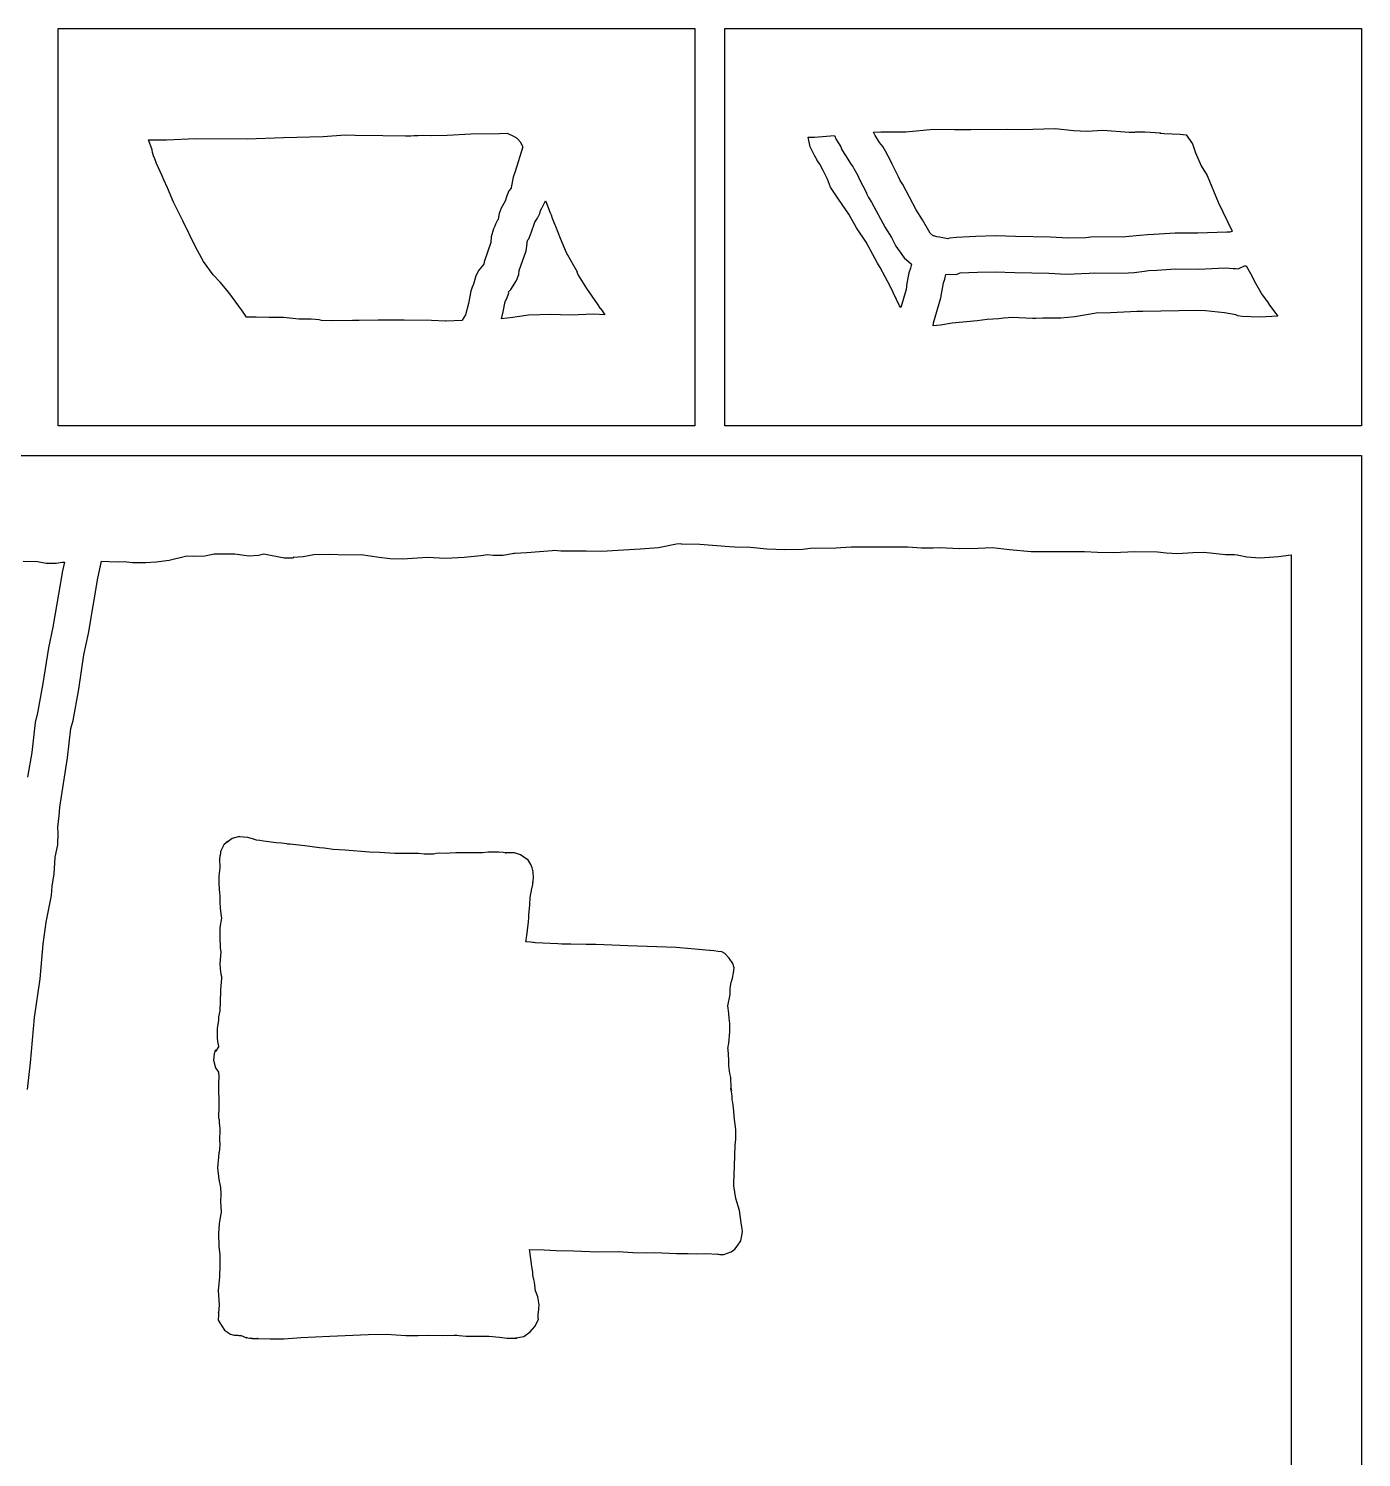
# Model space of a CAD drawing. Extents: x -1 to 541, y -138 to 3207.
# Drawn here: x 362.3 to 540.8, y 1208 to 1399.3 of the extents above; entities that cross this region are included whole.
import ezdxf

# ---------------------------------------------------------------- set-up
doc = ezdxf.new("R2010")
doc.units = 0

msp = doc.modelspace()

# ---------------------------------------------------------------- linework, layer by layer
at = {"layer": 'Calque_1'}
for p, q in [((366.31, 1399.27), (451.558, 1399.27)), ((366.31, 1346.11), (366.31, 1399.27)), ((366.31, 1399.27), (366.31, 1399.27)), ((451.558, 1399.27), (451.558, 1346.11)), ((455.558, 1399.27), (540.806, 1399.27)), ((455.558, 1346.11), (455.558, 1399.27)), ((455.558, 1399.27), (455.558, 1399.27)), ((540.806, 1399.27), (540.806, 1346.11)), ((391.602, 1384.51), (396.446, 1384.7)), ((396.446, 1384.7), (401.784, 1384.81)), ((401.784, 1384.81), (404.712, 1385.04)), ((404.712, 1385.04), (406.079, 1385.01)), ((406.079, 1385.01), (409.743, 1384.98)), ((409.743, 1384.98), (409.744, 1384.98)), ((409.744, 1384.98), (412.803, 1384.9)), ((412.803, 1384.9), (413.521, 1384.9)), ((413.521, 1384.9), (413.926, 1384.94)), ((413.926, 1384.94), (414.033, 1384.96)), ((414.033, 1384.96), (414.48, 1384.98)), ((414.48, 1384.98), (415.242, 1385)), ((414.48, 1384.98), (414.48, 1384.98)), ((415.242, 1385), (416.238, 1384.98)), ((416.238, 1384.98), (416.239, 1384.98)), ((416.239, 1384.98), (418.365, 1385.02)), ((418.365, 1385.02), (418.366, 1385.02)), ((418.366, 1385.02), (421.546, 1385.17)), ((421.546, 1385.17), (425.381, 1385.22)), ((425.381, 1385.22), (426.43, 1385.27)), ((426.43, 1385.27), (427.262, 1384.88)), ((426.43, 1385.27), (426.43, 1385.27)), ((426.437, 1385.27), (426.447, 1385.28)), ((426.45, 1385.27), (426.437, 1385.27)), ((426.44, 1385.28), (426.45, 1385.27)), ((426.447, 1385.28), (426.44, 1385.28)), ((426.44, 1385.28), (426.44, 1385.28)), ((427.262, 1384.88), (427.668, 1384.65)), ((427.668, 1384.65), (427.748, 1384.54)), ((466.74, 1384.74), (467.581, 1384.75)), ((466.995, 1383.44), (466.74, 1384.74)), ((467.581, 1384.75), (470.227, 1384.97)), ((470.227, 1384.97), (470.229, 1384.97)), ((470.229, 1384.97), (470.468, 1384.42)), ((475.478, 1385.41), (476.466, 1385.47)), ((475.694, 1384.94), (475.478, 1385.41)), ((475.781, 1384.82), (475.694, 1384.94)), ((476.28, 1384.01), (475.781, 1384.82)), ((476.466, 1385.47), (479.775, 1385.46)), ((479.775, 1385.46), (479.776, 1385.46)), ((479.776, 1385.46), (483.484, 1385.8)), ((483.484, 1385.8), (486.315, 1385.75)), ((486.315, 1385.75), (488.52, 1385.75)), ((488.52, 1385.75), (488.521, 1385.75)), ((488.521, 1385.75), (493.358, 1385.82)), ((493.358, 1385.82), (495.285, 1385.75)), ((495.285, 1385.75), (499.808, 1385.9)), ((499.808, 1385.9), (502.229, 1385.64)), ((499.808, 1385.9), (499.808, 1385.9)), ((502.229, 1385.64), (504.048, 1385.56)), ((504.048, 1385.56), (506.197, 1385.69)), ((506.197, 1385.69), (509.694, 1385.4)), ((509.694, 1385.4), (510.458125, 1385.4275)), ((510.458125, 1385.4275), (510.539, 1385.47)), ((510.539, 1385.47), (511.79, 1385.44)), ((511.79, 1385.44), (513.877, 1385.3)), ((513.877, 1385.3), (513.82975, 1385.2775)), ((513.82975, 1385.2775), (514.411, 1385.21)), ((514.411, 1385.21), (516.539, 1385.12)), ((516.539, 1385.12), (517.348, 1385.07)), ((517.348, 1385.07), (518.163, 1383.83)), ((378.857, 1383.03), (378.395, 1384.36)), ((378.395, 1384.36), (380.796, 1384.36)), ((378.928, 1382.67), (378.857, 1383.03)), ((378.977, 1382.55), (378.928, 1382.67)), ((380.796, 1384.36), (384.695, 1384.54)), ((384.695, 1384.54), (391.602, 1384.51)), ((428.493, 1383.43), (427.496, 1380.15)), ((427.748, 1384.54), (428.197, 1384.06)), ((428.197, 1384.06), (428.221, 1384.01)), ((428.221, 1384.01), (428.493, 1383.43)), ((467.585, 1382.29), (466.995, 1383.44)), ((470.468, 1384.42), (471.082, 1383.42)), ((471.082, 1383.42), (471.241, 1383.06)), ((471.241, 1383.06), (471.714, 1382.27)), ((476.724, 1383.47), (476.28, 1384.01)), ((477.065, 1382.86), (476.724, 1383.47)), ((477.803, 1381.52), (477.065, 1382.86)), ((518.163, 1383.83), (518.60575, 1382.6225)), ((379.067, 1382.25), (378.977, 1382.55)), ((379.251, 1381.84), (379.067, 1382.25)), ((379.476, 1381.19), (379.251, 1381.84)), ((380.237, 1379.56), (379.476, 1381.19)), ((467.906, 1381.64), (467.585, 1382.29)), ((467.916, 1381.63), (467.906, 1381.64)), ((468.095, 1381.41), (467.916, 1381.63)), ((468.193, 1381.26), (468.095, 1381.41)), ((468.266, 1381.14), (468.193, 1381.26)), ((468.715, 1380.27), (468.266, 1381.14)), ((471.714, 1382.27), (472.462, 1381.09)), ((472.462, 1381.09), (472.765, 1380.71)), ((477.962375, 1381.13), (477.803, 1381.52)), ((478.833, 1379.42), (477.947, 1381.13)), ((477.947, 1381.13), (477.962375, 1381.13)), ((518.60575, 1382.6225), (519.353, 1380.92)), ((519.353, 1380.92), (520.132, 1379.61)), ((380.434, 1379.03), (380.237, 1379.56)), ((380.925, 1377.97), (380.434, 1379.03)), ((427.22425, 1379.39375), (426.948, 1378)), ((427.496, 1380.15), (427.22425, 1379.39375)), ((469.287, 1379.13), (468.715, 1380.27)), ((469.692, 1378.06), (469.287, 1379.13)), ((472.765, 1380.71), (472.85, 1380.56)), ((472.85, 1380.56), (473.386, 1379.62)), ((473.386, 1379.62), (473.555, 1379.18)), ((473.555, 1379.18), (474.521, 1377.29)), ((479.052, 1378.93), (478.833, 1379.42)), ((479.378, 1378.41), (479.052, 1378.93)), ((520.132, 1379.61), (521.604, 1376.05)), ((381.715, 1376.05), (380.925, 1377.97)), ((426.657, 1377.54), (426.347, 1376.87)), ((426.958, 1377.92), (426.657, 1377.54)), ((426.948, 1378), (426.958, 1377.92)), ((470.776, 1376.42), (469.692, 1378.06)), ((474.521, 1377.29), (474.54375, 1377.19875)), ((474.54375, 1377.19875), (474.805, 1376.65)), ((481.2, 1375.02), (479.378, 1378.41)), ((383.004, 1373.55), (381.715, 1376.05)), ((425.625484, 1375.240469), (425.352375, 1374.49875)), ((426.143, 1376.15), (425.625484, 1375.240469)), ((426.347, 1376.87), (426.143, 1376.15)), ((430.855, 1374.92), (431.061, 1375.25)), ((431.061, 1375.25), (431.562, 1376.23)), ((431.562, 1376.23), (431.561, 1376.23)), ((431.561, 1376.23), (431.562, 1376.23)), ((431.562, 1376.23), (431.665, 1375.9)), ((431.562, 1376.23), (431.562, 1376.23)), ((431.562, 1376.23), (431.562, 1376.23)), ((431.562, 1376.23), (431.562, 1376.23)), ((431.665, 1375.9), (432.172, 1374.61)), ((472.145, 1374.41), (470.776, 1376.42)), ((474.805, 1376.65), (475.203, 1376.03)), ((475.203, 1376.03), (477.037, 1372.63)), ((482.041, 1373.68), (481.2, 1375.02)), ((521.604, 1376.05), (523.505, 1372.14)), ((384.699, 1370.08), (383.004, 1373.55)), ((424.866, 1373.11), (424.751, 1372.81)), ((425.119, 1373.61), (424.866, 1373.11)), ((425.186, 1373.71), (425.119, 1373.61)), ((425.197, 1373.74), (425.186, 1373.71)), ((425.352375, 1374.49875), (425.197, 1373.74)), ((429.639, 1371.92), (430.099, 1373.34)), ((430.099, 1373.34), (430.47, 1373.88)), ((430.47, 1373.88), (430.471, 1373.88)), ((430.471, 1373.88), (430.766125, 1374.505)), ((430.766125, 1374.505), (430.855, 1374.92)), ((432.172, 1374.61), (432.298, 1374.33)), ((432.298, 1374.33), (432.418, 1373.9)), ((432.418, 1373.9), (432.794, 1373.02)), ((473.204, 1372.6), (472.145, 1374.41)), ((483.067, 1371.89), (482.041, 1373.68)), ((424.281, 1371.38), (424.246, 1370.62)), ((424.57075, 1372.46625), (424.281, 1371.38)), ((424.751, 1372.81), (424.57075, 1372.46625)), ((429.295, 1371.14), (429.639, 1371.92)), ((432.794, 1373.02), (432.889, 1372.84)), ((432.889, 1372.84), (433.531, 1371.23)), ((433.531, 1371.23), (433.532, 1371.23)), ((433.532, 1371.23), (434.297, 1369.3)), ((474.476, 1370.68), (473.204, 1372.6)), ((477.037, 1372.63), (477.856, 1371.32)), ((477.856, 1371.32), (478.45025, 1370.15125)), ((483.458, 1371.55), (483.067, 1371.89)), ((483.54, 1371.52), (483.458, 1371.55)), ((483.943, 1371.39), (483.54, 1371.52)), ((484.308, 1371.35), (483.943, 1371.39)), ((485.434, 1371.15), (484.308, 1371.35)), ((485.66425, 1371.22), (485.434, 1371.15)), ((486.583, 1371.32), (485.66425, 1371.22)), ((486.584, 1371.32), (486.583, 1371.32)), ((489.187, 1371.44), (486.584, 1371.32)), ((491.815, 1371.51), (489.187, 1371.44)), ((494.486, 1371.43), (491.815, 1371.51)), ((499.153, 1371.33), (494.486, 1371.43)), ((501.496, 1371.2), (499.153, 1371.33)), ((503.902, 1371.28), (501.496, 1371.2)), ((504.889, 1371.39), (503.902, 1371.28)), ((504.89, 1371.39), (504.889, 1371.39)), ((508.775, 1371.33), (504.89, 1371.39)), ((511.15, 1371.57), (508.775, 1371.33)), ((512.155, 1371.67), (511.15, 1371.57)), ((513.028, 1371.73), (512.155, 1371.67)), ((515.854, 1371.9), (513.028, 1371.73)), ((518.914, 1371.87), (515.854, 1371.9)), ((522.777, 1372.03), (518.914, 1371.87)), ((522.778, 1372.03), (522.777, 1372.03)), ((522.777, 1372.03), (522.777, 1372.03)), ((522.779, 1372.03), (522.778, 1372.03)), ((522.778, 1372.03), (522.778, 1372.03)), ((523.14, 1372), (522.779, 1372.03)), ((523.196, 1372.02), (523.14, 1372)), ((523.43, 1372.12), (523.196, 1372.02)), ((523.505, 1372.14), (523.43, 1372.12)), ((385.758, 1368.11), (384.699, 1370.08)), ((424.246, 1370.62), (423.354, 1368.05)), ((428.032, 1366.91), (428.939, 1369.52)), ((428.939, 1369.52), (429.094, 1370.46)), ((429.059, 1370.57), (429.199, 1370.99)), ((429.094, 1370.46), (429.059, 1370.57)), ((429.199, 1370.99), (429.295, 1371.14)), ((434.297, 1369.3), (435.767, 1366.71)), ((475.67, 1368.43), (474.476, 1370.68)), ((478.45025, 1370.15125), (479.571, 1368.6)), ((387.038, 1366.33), (385.758, 1368.11)), ((423.303, 1367.75), (422.61775, 1366.92875)), ((423.354, 1368.05), (423.303, 1367.75)), ((476, 1367.87), (475.67, 1368.43)), ((476.01, 1367.86), (476, 1367.87)), ((476.36, 1367.29), (476.01, 1367.86)), ((479.571, 1368.6), (480.553, 1367.74)), ((480.553, 1367.74), (480.423, 1367.2)), ((524.283, 1367.115), (525.127, 1367.52)), ((525.127, 1367.52), (525.388, 1367.51)), ((525.387, 1367.51), (525.93, 1366.5)), ((525.388, 1367.51), (525.387, 1367.51)), ((387.975625, 1365.3075), (387.038, 1366.33)), ((422.219063, 1366.159531), (421.892, 1365.08)), ((422.61775, 1366.92875), (422.219063, 1366.159531)), ((426.91275, 1364.35625), (427.655, 1365.55)), ((427.655, 1365.55), (427.978875, 1366.3725)), ((427.978875, 1366.3725), (428.032, 1366.91)), ((435.767, 1366.71), (435.750625, 1366.705)), ((435.750625, 1366.705), (435.939, 1366.28)), ((435.939, 1366.28), (437.049, 1364.46)), ((477.691, 1364.8), (476.36, 1367.29)), ((480.213, 1366.6), (479.941375, 1365.19)), ((480.423, 1367.2), (480.213, 1366.6)), ((484.831, 1365.24), (484.999, 1365.73)), ((484.999, 1365.73), (485.161, 1366.35)), ((485.161, 1366.35), (485.193, 1366.35)), ((485.193, 1366.35), (486.683875, 1366.4175)), ((486.683875, 1366.4175), (487.073, 1366.56)), ((487.073, 1366.56), (489.399, 1366.65)), ((489.399, 1366.65), (491.749, 1366.72)), ((491.749, 1366.72), (491.75, 1366.72)), ((491.75, 1366.72), (494.394, 1366.64)), ((494.394, 1366.64), (498.963, 1366.55)), ((498.963, 1366.55), (501.31, 1366.41)), ((501.31, 1366.41), (504.364, 1366.52)), ((504.364, 1366.52), (505.06, 1366.6)), ((505.06, 1366.6), (508.775, 1366.54)), ((508.775, 1366.54), (510.379625, 1366.63875)), ((510.379625, 1366.63875), (511.739, 1366.82)), ((511.739, 1366.82), (512.28, 1366.88)), ((512.28, 1366.88), (513.42, 1366.95)), ((513.42, 1366.95), (515.886, 1367.11)), ((515.886, 1367.11), (518.983, 1367.08)), ((518.983, 1367.08), (522.538, 1367.24)), ((522.538, 1367.24), (523.122, 1367.19)), ((523.122, 1367.19), (523.619, 1367.16)), ((523.619, 1367.16), (523.982, 1367.16)), ((523.982, 1367.16), (524.283, 1367.115)), ((525.93, 1366.5), (526.614625, 1365.17625)), ((389.148, 1363.94), (387.975625, 1365.3075)), ((390.989, 1361.44), (389.148, 1363.94)), ((421.536, 1364.11), (421.218, 1362.48)), ((421.724, 1364.68), (421.536, 1364.11)), ((421.882, 1364.97), (421.724, 1364.68)), ((421.892, 1365.08), (421.882, 1364.97)), ((426.382, 1363.15), (426.617, 1363.9)), ((426.607, 1364.04), (426.91275, 1364.35625)), ((426.617, 1363.9), (426.607, 1364.04)), ((437.049, 1364.46), (438.444, 1362.42)), ((478.958, 1362.18), (477.691, 1364.8)), ((479.828, 1364.35), (479.11, 1361.94)), ((479.941375, 1365.19), (479.828, 1364.35)), ((484.494, 1363.21), (484.831, 1365.24)), ((526.614625, 1365.17625), (527.522, 1363.65)), ((527.522, 1363.65), (528.222, 1362.7)), ((421.218, 1362.48), (420.831, 1360.96)), ((425.892, 1361.37), (426.148, 1362.75)), ((426.148, 1362.75), (426.382, 1363.15)), ((438.444, 1362.42), (438.862375, 1361.82)), ((438.862375, 1361.82), (438.965, 1361.76)), ((438.945, 1361.79), (438.955, 1361.78)), ((438.955, 1361.78), (438.945, 1361.79)), ((438.945, 1361.79), (438.945, 1361.79)), ((438.945, 1361.79), (438.945, 1361.79)), ((438.955, 1361.78), (438.965, 1361.77)), ((438.965, 1361.77), (438.955, 1361.78)), ((438.955, 1361.78), (438.955, 1361.78)), ((438.955, 1361.78), (438.955, 1361.78)), ((438.965, 1361.77), (438.965, 1361.76)), ((438.965, 1361.76), (438.965, 1361.77)), ((438.965, 1361.77), (438.965, 1361.77)), ((438.965, 1361.77), (438.965, 1361.77)), ((438.965, 1361.76), (439.474, 1360.96)), ((479.11, 1361.94), (478.958, 1362.18)), ((483.52, 1359.9), (484.494, 1363.21)), ((528.222, 1362.7), (528.512, 1362.23)), ((528.512, 1362.23), (529.626, 1360.8)), ((391.527, 1360.65), (390.989, 1361.44)), ((392.82, 1360.65), (391.527, 1360.65)), ((394.536, 1360.6), (392.82, 1360.65)), ((396.467, 1360.59), (394.536, 1360.6)), ((394.536, 1360.6), (394.536, 1360.6)), ((398.513, 1360.39), (396.467, 1360.59)), ((400.188, 1360.36), (398.513, 1360.39)), ((401.238, 1360.29), (400.188, 1360.36)), ((401.546, 1360.21), (401.238, 1360.29)), ((402.836, 1360.15), (401.546, 1360.21)), ((405.695, 1360.22), (402.836, 1360.15)), ((406.585, 1360.19), (405.695, 1360.22)), ((409.137, 1360.26), (406.585, 1360.19)), ((409.138, 1360.26), (409.137, 1360.26)), ((412.627, 1360.23), (409.138, 1360.26)), ((412.628, 1360.23), (412.627, 1360.23)), ((416.298, 1360.22), (412.628, 1360.23)), ((418.128, 1360.11), (416.298, 1360.22)), ((418.196, 1360.11), (418.128, 1360.11)), ((420.398, 1360.2), (418.196, 1360.11)), ((420.409, 1360.25), (420.398, 1360.2)), ((420.831, 1360.95), (420.409, 1360.25)), ((420.831, 1360.96), (420.831, 1360.95)), ((425.653, 1360.43), (425.892, 1361.37)), ((427.163, 1360.58), (425.653, 1360.43)), ((427.733, 1360.67), (427.163, 1360.58)), ((429.29, 1360.92), (427.733, 1360.67)), ((432.25475, 1360.99625), (429.29, 1360.92)), ((434.858, 1360.93), (432.25475, 1360.99625)), ((438.022, 1361.03), (434.858, 1360.93)), ((439.474, 1360.96), (438.022, 1361.03)), ((483.44, 1359.49), (483.52, 1359.9)), ((486.012, 1359.84), (484.422, 1359.57)), ((489.346, 1360.17), (486.012, 1359.84)), ((490.669, 1360.32), (489.346, 1360.17)), ((490.67, 1360.32), (490.669, 1360.32)), ((490.669, 1360.32), (490.669, 1360.32)), ((492.223, 1360.44), (490.67, 1360.32)), ((492.911, 1360.53), (492.223, 1360.44)), ((494.072, 1360.6), (492.911, 1360.53)), ((494.073, 1360.6), (494.072, 1360.6)), ((496.739, 1360.46), (494.073, 1360.6)), ((497.206, 1360.46), (496.739, 1360.46)), ((498.14, 1360.51), (497.206, 1360.46)), ((498.141, 1360.51), (498.14, 1360.51)), ((500.555, 1360.52), (498.141, 1360.51)), ((502.419, 1360.68), (500.555, 1360.52)), ((505.265, 1361.17), (502.419, 1360.68)), ((502.419, 1360.68), (502.419, 1360.68)), ((507.22, 1361.21), (505.265, 1361.17)), ((509.884, 1361.37), (507.22, 1361.21)), ((510.75, 1361.42), (509.884, 1361.37)), ((510.884, 1361.42), (510.75, 1361.42)), ((511.205, 1361.4), (510.884, 1361.42)), ((511.547, 1361.41), (511.205, 1361.4)), ((518.769, 1361.52), (511.547, 1361.41)), ((518.77, 1361.52), (518.769, 1361.52)), ((518.771, 1361.52), (518.77, 1361.52)), ((519.939, 1361.5), (518.771, 1361.52)), ((519.94, 1361.5), (519.939, 1361.5)), ((522.477, 1361.21), (519.94, 1361.5)), ((522.478, 1361.21), (522.477, 1361.21)), ((523.965, 1360.94), (522.478, 1361.21)), ((524.242, 1360.83), (523.965, 1360.94)), ((524.832, 1360.75), (524.242, 1360.83)), ((527.207625, 1360.6475), (524.832, 1360.75)), ((529.626, 1360.8), (527.207625, 1360.6475)), ((484.422, 1359.57), (483.44, 1359.49)), ((451.558, 1346.11), (366.31, 1346.11)), ((540.806, 1346.11), (455.558, 1346.11)), ((277.064, 1342.11), (366.31, 1342.11)), ((366.31, 1342.11), (455.558, 1342.11)), ((455.558, 1342.11), (540.806, 1342.11)), ((540.806, 1342.11), (540.806, 1016.79)), ((427.446, 1329.08), (429.068, 1329.13)), ((429.068, 1329.13), (432.446, 1329.43)), ((432.446, 1329.43), (432.713, 1329.45)), ((432.713, 1329.45), (433.615, 1329.39)), ((433.615, 1329.39), (437.012, 1329.39)), ((437.012, 1329.39), (439.049, 1329.34)), ((439.049, 1329.34), (444.244, 1329.64)), ((444.244, 1329.64), (446.671, 1329.82)), ((444.244, 1329.64), (444.244, 1329.64)), ((446.671, 1329.82), (446.672, 1329.82)), ((446.672, 1329.82), (449.108, 1330.31)), ((449.108, 1330.31), (449.727, 1330.33)), ((449.727, 1330.33), (449.704, 1330.32)), ((449.704, 1330.32), (452.203, 1330.24)), ((452.203, 1330.24), (456.169, 1329.95)), ((456.169, 1329.95), (456.886, 1329.92)), ((456.886, 1329.92), (456.887, 1329.92)), ((456.887, 1329.92), (459.011, 1329.84)), ((459.011, 1329.84), (461.1805, 1329.66)), ((461.1805, 1329.66), (463.608, 1329.54)), ((463.608, 1329.54), (466.01, 1329.58)), ((466.01, 1329.58), (467.054, 1329.74)), ((467.054, 1329.74), (470.429, 1329.79)), ((470.429, 1329.79), (472.491, 1329.92)), ((472.491, 1329.92), (477.98, 1329.92)), ((477.98, 1329.92), (480.068, 1329.89)), ((480.068, 1329.89), (481.878, 1329.75)), ((481.878, 1329.75), (483.454, 1329.79)), ((483.454, 1329.79), (484.372, 1329.83)), ((484.372, 1329.83), (486.99, 1329.68)), ((484.372, 1329.83), (484.372, 1329.83)), ((486.99, 1329.68), (489.439375, 1329.7075)), ((486.99, 1329.68), (486.99, 1329.68)), ((489.439375, 1329.7075), (491.399, 1329.81)), ((491.399, 1329.81), (493.689125, 1329.5625)), ((493.689125, 1329.5625), (496.562, 1329.3)), ((496.562, 1329.3), (503.733, 1329.3)), ((503.733, 1329.3), (505.448, 1329.205)), ((505.448, 1329.205), (507.619, 1329.14)), ((507.619, 1329.14), (510.468, 1329.27)), ((510.468, 1329.27), (510.469, 1329.27)), ((510.469, 1329.27), (513.502, 1329.23)), ((513.502, 1329.23), (513.503, 1329.23)), ((513.503, 1329.23), (514.646625, 1329.1)), ((516.181, 1329.03), (518.20975, 1329.16375)), ((518.20975, 1329.16375), (519.718, 1329.2)), ((519.718, 1329.2), (522.625, 1328.87)), ((361.6, 1328), (363.51, 1327.93)), ((363.51, 1327.93), (364.688, 1327.71)), ((364.688, 1327.71), (366.043, 1327.73)), ((366.043, 1327.73), (366.804, 1327.84)), ((366.804, 1327.84), (367.122, 1327.86)), ((367.122, 1327.86), (366.869, 1326.68)), ((367.122, 1327.86), (367.122, 1327.86)), ((371.623, 1325.72), (372.11, 1327.99)), ((372.11, 1327.99), (373.138, 1327.93)), ((373.138, 1327.93), (374.38925, 1327.90625)), ((374.38925, 1327.90625), (375.123, 1327.95)), ((375.123, 1327.95), (376.252625, 1327.82125)), ((376.252625, 1327.82125), (378.016, 1327.79)), ((378.016, 1327.79), (379.420375, 1327.885)), ((379.420375, 1327.885), (381.151, 1328.13)), ((381.151, 1328.13), (383.525, 1328.7)), ((383.525, 1328.7), (384.412, 1328.66375)), ((384.412, 1328.66375), (385.914, 1328.71)), ((385.914, 1328.71), (387.167, 1328.95)), ((387.167, 1328.95), (389.925, 1328.95)), ((389.925, 1328.95), (391.824, 1328.72)), ((391.824, 1328.72), (393.111, 1328.8)), ((393.111, 1328.8), (393.811, 1328.97)), ((393.811, 1328.97), (396.531, 1328.45)), ((396.531, 1328.45), (397.65075, 1328.43625)), ((397.65075, 1328.43625), (397.8405, 1328.496406)), ((397.779, 1328.52), (399.111, 1328.6)), ((397.8405, 1328.496406), (397.779, 1328.52)), ((399.111, 1328.6), (400.522, 1328.87)), ((400.522, 1328.87), (402.568, 1328.91)), ((402.568, 1328.91), (404.941, 1328.83)), ((404.941, 1328.83), (406.884, 1328.86)), ((406.884, 1328.86), (409.291, 1328.535)), ((409.291, 1328.535), (410.751469, 1328.35375)), ((410.751469, 1328.35375), (412.391, 1328.3)), ((412.391, 1328.3), (415.759, 1328.51)), ((415.759, 1328.51), (418.174, 1328.38)), ((418.174, 1328.38), (420.663125, 1328.54375)), ((420.663125, 1328.54375), (422.889, 1328.76)), ((422.889, 1328.76), (423.779, 1328.86)), ((423.779, 1328.86), (424.5295, 1328.79)), ((424.5295, 1328.79), (425.865, 1328.78)), ((425.865, 1328.78), (427.29, 1329.05)), ((427.29, 1329.05), (427.317, 1329.07)), ((427.317, 1329.07), (427.446, 1329.08)), ((514.646625, 1329.1), (516.181, 1329.03)), ((522.625, 1328.87), (523.806, 1328.87)), ((523.806, 1328.87), (524.165, 1328.82)), ((524.165, 1328.82), (525.44175, 1328.5825)), ((525.44175, 1328.5825), (527.2, 1328.42)), ((527.2, 1328.42), (529.685625, 1328.62375)), ((529.685625, 1328.62375), (531.413, 1328.85)), ((531.413, 1328.85), (531.413, 1026.84)), ((366.869, 1326.68), (365.593, 1319.14)), ((370.37, 1318.31), (371.623, 1325.72)), ((365.593, 1319.14), (364.995, 1316.39)), ((369.748, 1315.43), (370.37, 1318.31)), ((364.995, 1316.39), (364.25, 1311.6)), ((369.039, 1310.84), (369.748, 1315.43)), ((364.25, 1311.6), (363.536, 1307.67)), ((368.28, 1306.67), (369.039, 1310.84)), ((363.221, 1306.39), (362.742, 1302.39)), ((363.536, 1307.67), (363.221, 1306.39)), ((368.003, 1305.59), (368.28, 1306.67)), ((367.537, 1301.67), (368.003, 1305.59)), ((362.742, 1302.39), (362.1855, 1299.07875)), ((366.49, 1295.04), (367.537, 1301.67)), ((366.437, 1293.92), (366.49, 1295.04)), ((366.224, 1292.4), (366.437, 1293.92)), ((366.275, 1291.5825), (366.224, 1292.4)), ((366.224, 1290), (366.275, 1291.5825)), ((390.554, 1291.12), (389.5985, 1290.865)), ((390.537, 1291.1), (390.554, 1291.12)), ((391.67725, 1290.985), (390.537, 1291.1)), ((392.45, 1290.78), (391.67725, 1290.985)), ((365.901, 1288.38), (366.224, 1290)), ((388.048, 1289.08), (388.005, 1288.83)), ((388.073, 1289.23), (388.048, 1289.08)), ((388.47075, 1290.0175), (388.073, 1289.23)), ((388.852, 1290.34), (388.47075, 1290.0175)), ((388.802, 1290.32), (388.852, 1290.34)), ((388.803, 1290.32), (388.802, 1290.32)), ((388.925, 1290.47), (388.803, 1290.32)), ((388.803, 1290.32), (388.803, 1290.32)), ((389.5985, 1290.865), (388.856, 1290.34)), ((388.856, 1290.34), (388.972, 1290.51)), ((388.972, 1290.51), (388.925, 1290.47)), ((388.972, 1290.51), (388.972, 1290.51)), ((388.972, 1290.51), (388.972, 1290.51)), ((388.972, 1290.51), (388.972, 1290.51)), ((392.451, 1290.78), (392.45, 1290.78)), ((392.838, 1290.65), (392.451, 1290.78)), ((392.848, 1290.65), (392.838, 1290.65)), ((393.289, 1290.61), (392.848, 1290.65)), ((393.778, 1290.53), (393.289, 1290.61)), ((393.779, 1290.53), (393.778, 1290.53)), ((395.489, 1290.29), (393.779, 1290.53)), ((396.213, 1290.24), (395.489, 1290.29)), ((395.489, 1290.29), (395.489, 1290.29)), ((396.89, 1290.16), (396.213, 1290.24)), ((397.06, 1290.12), (396.89, 1290.16)), ((397.3, 1290.1), (397.06, 1290.12)), ((399.3, 1289.9), (397.3, 1290.1)), ((397.3, 1290.1), (397.3, 1290.1)), ((401.303, 1289.6), (399.3, 1289.9)), ((401.924, 1289.58), (401.303, 1289.6)), ((401.925, 1289.58), (401.924, 1289.58)), ((401.924, 1289.58), (401.924, 1289.58)), ((401.926, 1289.58), (401.925, 1289.58)), ((401.925, 1289.58), (401.925, 1289.58)), ((403.13, 1289.41), (401.926, 1289.58)), ((404.712, 1289.29), (403.13, 1289.41)), ((407.977, 1289.05), (404.712, 1289.29)), ((409.34, 1288.99), (407.977, 1289.05)), ((407.977, 1289.05), (407.977, 1289.05)), ((411.372, 1288.87), (409.34, 1288.99)), ((419.528, 1288.96), (418.741, 1288.92)), ((419.529, 1288.96), (419.528, 1288.96)), ((419.53, 1288.96), (419.529, 1288.96)), ((419.531, 1288.96), (419.53, 1288.96)), ((419.53, 1288.96), (419.53, 1288.96)), ((420.206, 1288.94), (419.531, 1288.96)), ((419.531, 1288.96), (419.531, 1288.96)), ((421.16, 1288.97), (420.207, 1288.94)), ((421.91, 1288.93), (421.16, 1288.97)), ((422.424, 1288.97), (421.912, 1288.93)), ((422.425, 1288.97), (422.424, 1288.97)), ((423.13, 1288.96), (422.425, 1288.97)), ((423.857, 1289.03), (423.13, 1288.96)), ((424.269, 1289.03), (423.857, 1289.03)), ((425.011, 1289.06), (424.269, 1289.03)), ((425.303, 1289.04), (425.011, 1289.06)), ((425.869, 1289), (425.303, 1289.04)), ((425.87, 1289), (425.869, 1289)), ((425.871, 1289), (425.87, 1289)), ((425.87, 1289), (425.87, 1289)), ((426.265, 1288.95), (425.871, 1289)), ((425.871, 1289), (425.871, 1289)), ((427.405, 1288.95875), (426.324, 1288.94)), ((428.201344, 1288.699531), (427.405, 1288.95875)), ((365.774, 1286.12), (365.846, 1287.6)), ((365.846, 1287.6), (365.901, 1288.38)), ((387.949, 1288.49), (387.906, 1288.12)), ((387.906, 1288.12), (387.923, 1286.92)), ((387.95, 1288.5), (387.949, 1288.49)), ((387.949, 1288.49), (387.949, 1288.49)), ((388.005, 1288.83), (387.95, 1288.5)), ((412.807, 1288.86), (411.372, 1288.87)), ((412.808, 1288.86), (412.807, 1288.86)), ((413.427, 1288.84), (412.808, 1288.86)), ((413.444, 1288.84), (413.427, 1288.84)), ((413.542, 1288.84), (413.444, 1288.84)), ((413.543, 1288.84), (413.542, 1288.84)), ((413.542, 1288.84), (413.542, 1288.84)), ((413.544, 1288.84), (413.543, 1288.84)), ((413.543, 1288.84), (413.543, 1288.84)), ((413.545, 1288.84), (413.544, 1288.84)), ((413.544, 1288.84), (413.544, 1288.84)), ((413.546, 1288.84), (413.545, 1288.84)), ((413.545, 1288.84), (413.545, 1288.84)), ((414.533, 1288.84), (413.546, 1288.84)), ((414.534, 1288.84), (414.533, 1288.84)), ((415.318, 1288.76), (414.534, 1288.84)), ((414.534, 1288.84), (414.534, 1288.84)), ((414.534, 1288.84), (414.534, 1288.84)), ((415.319, 1288.76), (415.318, 1288.76)), ((415.909, 1288.75), (415.319, 1288.76)), ((415.91, 1288.75), (415.909, 1288.75)), ((415.911, 1288.75), (415.91, 1288.75)), ((415.91, 1288.75), (415.91, 1288.75)), ((415.912, 1288.75), (415.911, 1288.75)), ((415.911, 1288.75), (415.911, 1288.75)), ((416.528, 1288.78), (415.912, 1288.75)), ((415.912, 1288.75), (415.912, 1288.75)), ((415.912, 1288.75), (415.912, 1288.75)), ((416.888, 1288.85), (416.528, 1288.78)), ((417.386, 1288.89), (416.888, 1288.85)), ((418.357, 1288.88), (417.386, 1288.89)), ((417.386, 1288.89), (417.386, 1288.89)), ((418.358, 1288.88), (418.357, 1288.88)), ((418.385, 1288.88), (418.358, 1288.88)), ((418.358, 1288.88), (418.358, 1288.88)), ((418.741, 1288.92), (418.385, 1288.88)), ((420.207, 1288.94), (420.206, 1288.94)), ((420.206, 1288.94), (420.206, 1288.94)), ((421.911, 1288.93), (421.91, 1288.93)), ((421.912, 1288.93), (421.911, 1288.93)), ((426.156, 1288.94), (426.2, 1288.95)), ((426.27, 1288.94), (426.156, 1288.94)), ((426.2, 1288.95), (426.265, 1288.95)), ((426.28, 1288.94), (426.27, 1288.94)), ((426.281, 1288.94), (426.28, 1288.94)), ((426.28, 1288.94), (426.28, 1288.94)), ((426.324, 1288.94), (426.281, 1288.94)), ((429.083, 1288.07), (428.201344, 1288.699531)), ((429.084, 1288.07), (429.083, 1288.07)), ((429.085, 1288.07), (429.084, 1288.07)), ((429.084, 1288.07), (429.084, 1288.07)), ((429.18875, 1288.045), (429.085, 1288.07)), ((429.591, 1287.39), (429.18875, 1288.045)), ((429.592, 1287.39), (429.591, 1287.39)), ((429.766, 1286.93), (429.592, 1287.39)), ((365.505, 1284.51), (365.774, 1286.12)), ((387.923, 1286.92), (387.81, 1285.88)), ((387.81, 1285.88), (387.82, 1284.83)), ((429.832, 1286.57), (429.766, 1286.93)), ((429.84525, 1286.5875), (429.832, 1286.56)), ((429.832, 1286.56), (429.832, 1286.57)), ((429.89, 1286.33), (429.84525, 1286.5875)), ((429.877, 1285.13), (429.932, 1285.7)), ((429.932, 1285.7), (429.89, 1286.33)), ((429.89, 1286.33), (429.89, 1286.33)), ((364.683, 1279.65), (365.398, 1283.24)), ((365.398, 1283.24), (365.505, 1284.51)), ((387.82, 1284.83), (387.906, 1283.5)), ((387.906, 1283.5), (387.938, 1283.31)), ((387.938, 1283.31), (387.948, 1282.35)), ((429.485, 1282.98), (429.594, 1283.48)), ((429.594, 1283.48), (429.651, 1283.87)), ((429.651, 1283.87), (429.676, 1283.97)), ((429.676, 1283.97), (429.834, 1284.69)), ((429.834, 1284.69), (429.858, 1285.01)), ((429.854, 1285.00125), (429.877, 1285.13)), ((429.858, 1285.03), (429.854, 1285.00125)), ((429.858, 1285.01), (429.858, 1285.03)), ((387.948, 1282.35), (387.994, 1281.55)), ((387.994, 1281.55), (388.056, 1280.77)), ((429.368, 1281.04), (429.441, 1281.97)), ((429.441, 1281.97), (429.485, 1282.98)), ((364.262, 1276.72), (364.683, 1279.65)), ((388.146, 1280.22), (387.959, 1278.94)), ((388.056, 1280.77), (388.146, 1280.22)), ((429.154, 1278.61), (429.257, 1279.7)), ((429.257, 1279.7), (429.316, 1280.23)), ((429.316, 1280.66), (429.368, 1281.04)), ((429.316, 1280.23), (429.316, 1280.66)), ((387.929, 1278.29), (387.916, 1277.76)), ((387.916, 1277.76), (388.004, 1276.18)), ((387.939, 1278.61), (387.929, 1278.29)), ((387.959, 1278.94), (387.939, 1278.61)), ((428.949, 1277.21), (429.005, 1277.66)), ((429.005, 1277.66), (429.044, 1277.85)), ((429.044, 1277.85), (429.154, 1278.61)), ((363.857, 1272.08), (364.262, 1276.72)), ((388.061, 1275.71), (387.942, 1274.14)), ((388.004, 1276.18), (388.061, 1275.71)), ((428.925, 1277.02), (428.949, 1277.21)), ((428.99, 1277.02), (428.925, 1277.02)), ((429.527, 1276.99), (428.99, 1277.02)), ((429.856, 1276.95), (429.527, 1276.99)), ((429.927, 1276.93), (429.856, 1276.95)), ((430.147, 1276.9), (429.927, 1276.93)), ((433.208, 1276.78), (430.147, 1276.9)), ((433.713, 1276.73), (433.208, 1276.78)), ((434.265, 1276.73), (433.713, 1276.73)), ((434.922, 1276.74), (434.265, 1276.73)), ((434.923, 1276.74), (434.922, 1276.74)), ((434.922, 1276.74), (434.922, 1276.74)), ((434.924, 1276.74), (434.923, 1276.74)), ((434.923, 1276.74), (434.923, 1276.74)), ((434.925, 1276.74), (434.924, 1276.74)), ((434.924, 1276.74), (434.924, 1276.74)), ((434.926, 1276.74), (434.925, 1276.74)), ((434.925, 1276.74), (434.925, 1276.74)), ((434.925, 1276.74), (434.925, 1276.74)), ((434.927, 1276.74), (434.926, 1276.74)), ((434.928, 1276.74), (434.927, 1276.74)), ((434.927, 1276.74), (434.927, 1276.74)), ((434.929, 1276.74), (434.928, 1276.74)), ((434.928, 1276.74), (434.928, 1276.74)), ((434.93, 1276.74), (434.929, 1276.74)), ((434.929, 1276.74), (434.929, 1276.74)), ((434.931, 1276.74), (434.93, 1276.74)), ((434.932, 1276.74), (434.931, 1276.74)), ((434.931, 1276.74), (434.931, 1276.74)), ((434.933, 1276.74), (434.932, 1276.74)), ((434.932, 1276.74), (434.932, 1276.74)), ((434.934, 1276.74), (434.933, 1276.74)), ((434.933, 1276.74), (434.933, 1276.74)), ((434.933, 1276.74), (434.933, 1276.74)), ((434.935, 1276.74), (434.934, 1276.74)), ((434.934, 1276.74), (434.934, 1276.74)), ((434.934, 1276.74), (434.934, 1276.74)), ((436.981, 1276.66), (434.935, 1276.74)), ((434.935, 1276.74), (434.935, 1276.74)), ((438.269, 1276.68), (436.981, 1276.66)), ((436.981, 1276.66), (436.981, 1276.66)), ((436.981, 1276.66), (436.981, 1276.66)), ((442.571, 1276.51), (438.269, 1276.68)), ((449.062, 1276.3), (442.571, 1276.51)), ((451.063, 1276.11), (449.062, 1276.3)), ((453.494, 1275.9), (451.063, 1276.11)), ((453.5885, 1275.89375), (453.494, 1275.9)), ((454.067, 1275.85), (453.5885, 1275.89375)), ((454.664, 1275.75), (454.067, 1275.85)), ((455.154, 1275.7), (454.664, 1275.75)), ((455.560875, 1275.465), (455.154, 1275.7)), ((387.942, 1274.14), (387.977, 1273.43)), ((456.147, 1274.87), (455.560875, 1275.465)), ((456.637375, 1274.13), (456.147, 1274.87)), ((456.797, 1273.57), (456.637375, 1274.13)), ((363.11, 1266.89), (363.857, 1272.08)), ((387.977, 1273.43), (388.074, 1272.71)), ((388.176, 1272.11), (388.007, 1270.65)), ((388.074, 1272.71), (388.163, 1272.39)), ((388.163, 1272.39), (388.176, 1272.11)), ((456.405, 1271.63), (456.443, 1271.75)), ((456.443, 1271.75), (456.577, 1272.18)), ((456.577, 1272.18), (456.717, 1272.87)), ((456.717, 1272.87), (456.797, 1273.57)), ((388.007, 1270.65), (387.983, 1268.85)), ((455.974, 1268.46), (456.275, 1269.98)), ((456.275, 1270.81), (456.298, 1271.07)), ((456.285, 1270.71), (456.275, 1270.81)), ((456.275, 1269.98), (456.285, 1270.71)), ((456.298, 1271.07), (456.405, 1271.63)), ((387.945, 1268.09), (387.932, 1267.82)), ((387.983, 1268.85), (387.945, 1268.09)), ((456.093, 1267.48), (455.974, 1268.46)), ((362.602, 1260.85), (363.11, 1266.89)), ((387.743, 1266.57), (387.564, 1265.45)), ((387.778, 1267.02), (387.743, 1266.57)), ((387.922, 1267.81), (387.778, 1267.02)), ((387.932, 1267.82), (387.922, 1267.81)), ((456.129, 1266.8), (456.093, 1267.48)), ((456.216, 1266.11), (456.129, 1266.8)), ((456.228, 1264.99), (456.216, 1266.11)), ((387.564, 1265.45), (387.592, 1264.2)), ((387.592, 1264.2), (387.623, 1263.68)), ((456.114, 1263.47), (456.228, 1264.99)), ((387.308, 1262.48), (387.163125, 1262.02625)), ((387.414875, 1262.59), (387.308, 1262.48)), ((387.752, 1263), (387.374, 1262.37)), ((387.374, 1262.37), (387.414875, 1262.59)), ((387.623, 1263.68), (387.752, 1263.02)), ((387.752, 1263.02), (387.752, 1263)), ((455.984, 1262.78), (456.114, 1263.47)), ((455.994, 1262.67), (455.984, 1262.78)), ((456.112, 1261.18), (455.994, 1262.67)), ((362.34, 1258.88), (362.602, 1260.85)), ((387.163125, 1262.02625), (387.106, 1261.19)), ((387.106, 1261.19), (387.342375, 1260.16)), ((456.112, 1260.38), (456.112, 1261.18)), ((456.134, 1260.14), (456.112, 1260.38)), ((362.185, 1257.29), (362.34, 1258.88)), ((387.342375, 1260.16), (387.767, 1259.58)), ((387.794, 1258.78), (387.757, 1258.22)), ((387.767, 1259.58), (387.767, 1259.46)), ((387.767, 1259.46), (387.806, 1259.13)), ((387.806, 1259.13), (387.794, 1258.78)), ((456.219, 1259.43), (456.134, 1260.14)), ((456.344, 1258.86), (456.219, 1259.43)), ((456.418, 1257.55), (456.344, 1258.86)), ((387.757, 1258.22), (387.743, 1257.38)), ((387.743, 1257.38), (387.81, 1255.62)), ((456.383125, 1257.35125), (456.366, 1257.43)), ((456.366, 1257.43), (456.44, 1257.1375)), ((456.461, 1257.01), (456.383125, 1257.35125)), ((456.44, 1257.1375), (456.418, 1257.55)), ((456.53, 1256.39), (456.461, 1257.01)), ((387.814375, 1254.535), (387.797, 1254.54)), ((387.797, 1254.54), (387.797, 1254.52)), ((387.81, 1255.62), (387.82, 1254.69)), ((387.82, 1254.69), (387.81, 1254.68)), ((387.81, 1254.68), (387.814375, 1254.535)), ((456.549, 1255.95), (456.53, 1256.39)), ((456.56, 1255.88), (456.549, 1255.95)), ((456.618, 1255.52), (456.56, 1255.88)), ((456.725, 1254.84), (456.618, 1255.52)), ((456.871, 1253.24), (456.725, 1254.84)), ((387.758, 1254.04), (387.745, 1253.93)), ((387.745, 1253.93), (387.745, 1253.88)), ((387.745, 1253.88), (387.745, 1253.73)), ((387.745, 1253.73), (387.745, 1253.63)), ((387.745, 1253.63), (387.745, 1253.58)), ((387.745, 1253.58), (387.758, 1253.5)), ((387.771, 1254.23), (387.758, 1254.19)), ((387.758, 1254.19), (387.758, 1254.15)), ((387.758, 1254.15), (387.758, 1254.06)), ((387.758, 1254.06), (387.758, 1254.04)), ((387.758, 1253.5), (387.758, 1253.46)), ((387.758, 1253.46), (387.771, 1253.42)), ((387.784, 1254.32), (387.771, 1254.23)), ((387.771, 1253.42), (387.784, 1253.38)), ((387.797, 1254.44), (387.784, 1254.4)), ((387.784, 1254.4), (387.784, 1254.32)), ((387.784, 1253.38), (387.785, 1253.38)), ((387.785, 1253.38), (387.837, 1253.28)), ((387.797, 1254.52), (387.797, 1254.47)), ((387.797, 1254.47), (387.797, 1254.44)), ((387.837, 1253.28), (387.838, 1253.28)), ((387.838, 1253.28), (387.861, 1253.23)), ((387.861, 1253.23), (387.861, 1252.79)), ((387.861, 1252.79), (387.927, 1252.05)), ((457.051, 1251.9), (456.871, 1253.24)), ((387.927, 1251.87), (387.904, 1250.46)), ((387.927, 1252.05), (387.927, 1251.87)), ((457.039875, 1250.61875), (457.051, 1251.9)), ((387.823, 1248.8), (387.754, 1248.22)), ((387.845, 1248.94), (387.823, 1248.8)), ((387.901, 1249.24), (387.845, 1248.94)), ((387.934, 1250.05), (387.901, 1249.24)), ((387.904, 1250.46), (387.934, 1250.05)), ((456.857, 1247.05), (456.962, 1249.84)), ((456.962, 1249.84), (457.039875, 1250.61875)), ((387.754, 1248.22), (387.633, 1246.77)), ((456.776, 1244.68), (456.857, 1247.05)), ((387.633, 1246.77), (387.81325, 1245.21875)), ((387.81325, 1245.21875), (388.01, 1244.17)), ((388.01, 1244.17), (388.059, 1243.3)), ((388.059, 1243.3), (388.01, 1242.26)), ((456.766, 1244.36), (456.776, 1244.68)), ((456.906, 1243.54), (456.766, 1244.36)), ((457.018, 1242.7), (456.906, 1243.54)), ((388.01, 1242.26), (388.112, 1240.89)), ((457.22, 1242.11), (457.018, 1242.7)), ((457.341, 1241.67), (457.22, 1242.11)), ((457.523, 1241.09), (457.341, 1241.67)), ((387.839875, 1239.29375), (387.737, 1237.98)), ((388.029, 1240.42), (387.839875, 1239.29375)), ((388.112, 1240.81), (388.029, 1240.42)), ((388.112, 1240.89), (388.112, 1240.81)), ((457.747, 1239.44), (457.523, 1241.09)), ((457.768, 1239.37125), (457.747, 1239.44)), ((457.84, 1238.92), (457.768, 1239.37125)), ((387.737, 1237.98), (387.785, 1236.28)), ((457.704, 1237.04), (457.934, 1238.21)), ((457.934, 1238.21), (457.84, 1238.92)), ((457.934, 1238.21), (457.934, 1238.21)), ((457.934, 1238.21), (457.934, 1238.21)), ((457.934, 1238.21), (457.934, 1238.21)), ((387.785, 1236.28), (387.959, 1235.14)), ((429.447, 1235.59), (429.404, 1235.84)), ((429.404, 1235.84), (431.374, 1235.81)), ((429.72, 1233.57), (429.447, 1235.59)), ((431.374, 1235.81), (432.983, 1235.71)), ((432.983, 1235.71), (435.275, 1235.68)), ((435.275, 1235.68), (438.556, 1235.53)), ((438.556, 1235.53), (441.282, 1235.57)), ((441.282, 1235.57), (441.283, 1235.57)), ((441.283, 1235.57), (443.25, 1235.44)), ((443.25, 1235.44), (443.251, 1235.44)), ((443.251, 1235.44), (445.073, 1235.4)), ((445.073, 1235.4), (446.125, 1235.44)), ((446.125, 1235.44), (449.097, 1235.34)), ((455.43225, 1235.20125), (456.419, 1235.56)), ((456.419, 1235.56), (456.908125, 1235.91375)), ((456.908125, 1235.91375), (457.23, 1236.29)), ((457.23, 1236.29), (457.704, 1237.04)), ((387.959, 1235.14), (387.937, 1234.24)), ((387.937, 1234.24), (387.937, 1233.18)), ((429.832, 1232.84), (429.72, 1233.57)), ((445.073, 1235.4), (445.073, 1235.4)), ((449.097, 1235.34), (450.653, 1235.33)), ((450.653, 1235.33), (451.831, 1235.27)), ((451.831, 1235.27), (453.003, 1235.31)), ((453.003, 1235.31), (454.658, 1235.22)), ((454.658, 1235.22), (454.614375, 1235.215)), ((454.614375, 1235.215), (454.897, 1235.21)), ((454.897, 1235.21), (455.43225, 1235.20125)), ((387.89, 1232.21), (387.73, 1230.38)), ((387.9, 1232.68), (387.89, 1232.26)), ((387.89, 1232.26), (387.89, 1232.24)), ((387.89, 1232.24), (387.89, 1232.21)), ((387.937, 1233.18), (387.9, 1232.68)), ((429.862, 1232.46), (429.832, 1232.84)), ((429.941, 1231.97), (429.862, 1232.46)), ((429.95075, 1232.035), (429.941, 1231.97)), ((430.064, 1231.5), (429.95075, 1232.035)), ((387.73, 1230.38), (387.832, 1228.4)), ((430.227, 1230.3), (430.064, 1231.5)), ((430.256, 1230.23), (430.227, 1230.3)), ((430.306, 1230.12), (430.256, 1230.23)), ((430.53, 1229.54), (430.306, 1230.12)), ((387.832, 1228.4), (387.778, 1227.37)), ((430.699, 1228.46), (430.53, 1229.54)), ((430.594, 1227.4), (430.699, 1228.46)), ((387.765, 1227.07), (387.735, 1226.38)), ((387.735, 1226.38), (388.174, 1225.68)), ((387.7715, 1227.43375), (387.765, 1227.07)), ((387.778, 1227.37), (387.7715, 1227.43375)), ((430.117, 1225.57), (430.602375, 1226.48375)), ((430.553, 1226.73), (430.571, 1226.99)), ((430.602375, 1226.48375), (430.553, 1226.73)), ((430.571, 1227.3), (430.594, 1227.4)), ((430.571, 1226.99), (430.571, 1227.3)), ((388.174, 1225.68), (388.546, 1225.08)), ((388.546, 1225.08), (388.546, 1225.08)), ((388.546, 1225.08), (388.556, 1225.07)), ((388.556, 1225.07), (389.3495, 1224.53375)), ((388.556, 1225.07), (388.556, 1225.07)), ((389.3495, 1224.53375), (389.879, 1224.41)), ((389.879, 1224.41), (390.188, 1224.39)), ((390.188, 1224.39), (390.189, 1224.39)), ((390.189, 1224.39), (390.34, 1224.38)), ((390.34, 1224.38), (390.461, 1224.36)), ((390.461, 1224.36), (390.796, 1224.35)), ((390.796, 1224.35), (391.521875, 1224.045)), ((391.605578, 1224.035), (391.503, 1224.1)), ((391.503, 1224.1), (391.902, 1224)), ((391.521875, 1224.045), (391.605578, 1224.035)), ((391.902, 1224), (392.063875, 1223.97875)), ((392.063875, 1223.97875), (392.057, 1223.98)), ((392.057, 1223.98), (392.179, 1223.97)), ((392.179, 1223.97), (392.312, 1223.95)), ((392.312, 1223.95), (392.279625, 1223.94)), ((392.279625, 1223.94), (392.644, 1223.93)), ((392.644, 1223.93), (393.06575, 1223.93625)), ((393.06575, 1223.93625), (392.988, 1223.95)), ((392.988, 1223.95), (394.663, 1223.89)), ((396.49, 1223.91), (398.834, 1224.1)), ((398.834, 1224.1), (402.682, 1224.24)), ((402.682, 1224.24), (407.785, 1224.48)), ((407.785, 1224.48), (410.276, 1224.53)), ((410.276, 1224.53), (412.848, 1224.36)), ((410.276, 1224.53), (410.276, 1224.53)), ((412.848, 1224.36), (414.5, 1224.33)), ((412.848, 1224.36), (412.848, 1224.36)), ((414.5, 1224.33), (415.931, 1224.38)), ((415.931, 1224.38), (417.771, 1224.34)), ((417.771, 1224.34), (419.329, 1224.39)), ((419.329, 1224.39), (419.675, 1224.38)), ((419.675, 1224.38), (419.987, 1224.36)), ((419.987, 1224.36), (420.928, 1224.25)), ((420.928, 1224.25), (423.945, 1224.25)), ((423.945, 1224.25), (425.407, 1224.12)), ((425.407, 1224.12), (426.383, 1223.98)), ((426.383, 1223.98), (427.697, 1223.98)), ((427.556, 1224.03), (428.6275, 1224.205)), ((427.697, 1223.98), (427.556, 1224.03)), ((427.697, 1223.98), (427.697, 1223.98)), ((427.697, 1223.98), (427.697, 1223.98)), ((428.6275, 1224.205), (429.513, 1224.83)), ((429.513, 1224.83), (430.117, 1225.56)), ((430.117, 1225.56), (430.117, 1225.57)), ((394.663, 1223.89), (396.49, 1223.91))]:
    msp.add_line(p, q, dxfattribs=at)

doc.saveas('drawing.dxf')
